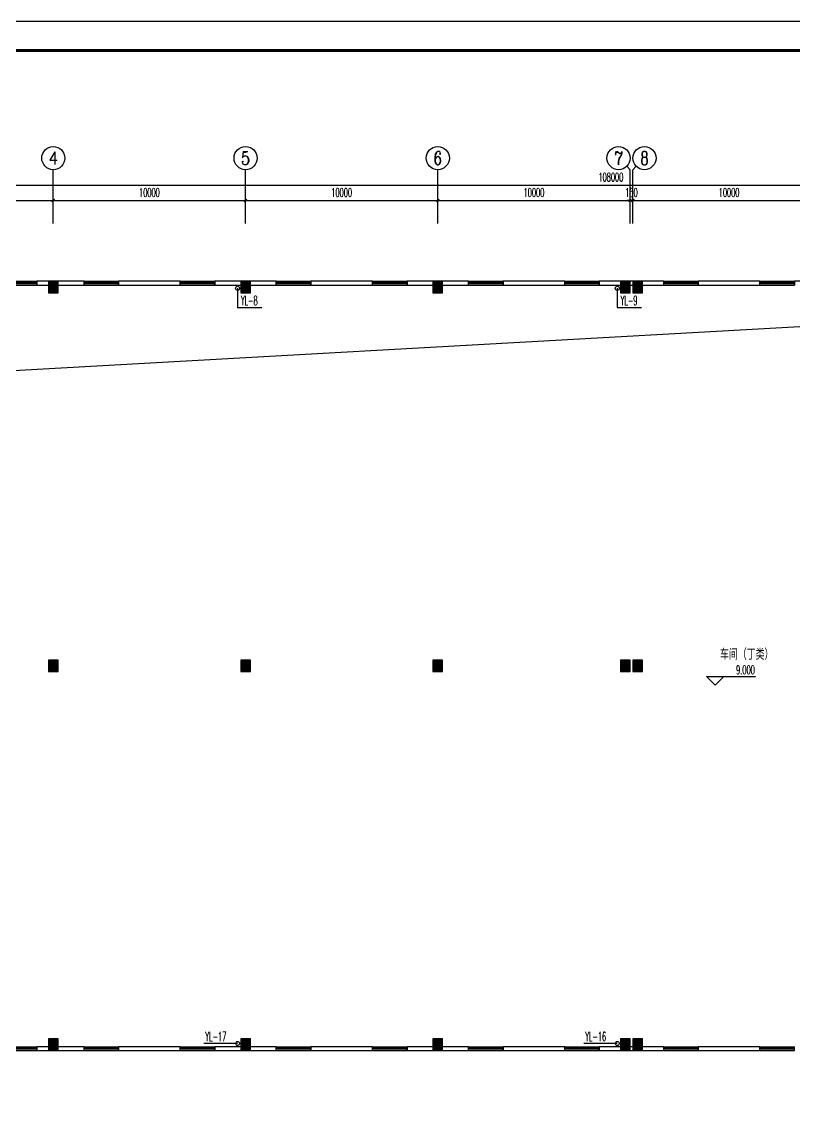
# Model space of a CAD drawing. Extents: x -620248 to 571765, y -684907 to -323071.
# Drawn here: x 288708 to 328910, y -398148 to -342104 of the extents above; entities that cross this region are included whole.
import ezdxf
from ezdxf.enums import TextEntityAlignment as Align

# ---------------------------------------------------------------- set-up
doc = ezdxf.new("R2010")
doc.units = 0
doc.header["$LTSCALE"] = 1000
doc.header["$MEASUREMENT"] = 0
doc.linetypes.add('DASH', pattern=[0.35, 0.25, -0.1])
for name, color, linetype in [('9', 9, 'Continuous'), ('AXIS', 3, 'Continuous'), ('AXIS_TEXT', 7, 'Continuous'), ('DIM_ELEV', 3, 'Continuous'), ('PUB_HATCH', 8, 'Continuous'), ('PUB_TITLE', 4, 'Continuous'), ('TWT_LEAD', 3, 'Continuous'), ('TWT_TEXT', 7, 'Continuous'), ('VPIPE-雨水', 222, 'DASH'), ('WALL', 7, 'Continuous'), ('WINDOW', 4, 'Continuous')]:
    doc.layers.add(name, color=color, linetype=linetype)
doc.styles.add('_TCH_AXIS', font='COMPLEX', dxfattribs={"bigfont": 'GBCBIG'})
doc.styles.add('_TCH_DIM', font='SIMPLEX.shx', dxfattribs={"width": 0.8, "bigfont": 'GBCBIG.shx'})
doc.styles.add('_TCH_DIM_T3', font='SIMPLEX.shx', dxfattribs={"width": 0.564706, "bigfont": 'GBCBIG.shx'})
doc.styles.add('COMPLEX', font='COMPLEX')
doc.styles.add('天正', font='SIMPLEX.shx', dxfattribs={"width": 0.7, "bigfont": 'HZTXT.shx'})
doc.dimstyles.new('_TCH_ARCH&&150', dxfattribs={"dimtxt": 446.25, "dimasz": 150, "dimexe": 375, "dimexo": 450, "dimgap": 189.375, "dimtad": 1, "dimdec": 0, "dimzin": 0, "dimdsep": 46, "dimtxsty": '_TCH_DIM_T3', "dimblk": 'ARCHTICK', "dimcen": 0.09, "dimclrt": 7, "dimazin": 2, "dimtfac": 1, "dimtdec": 0, "dimtix": 1, "dimtmove": 2, "dimatfit": 3, "dimfxl": 1, "dimtolj": 1, "dimtzin": 0, "dimarcsym": 0})

# ---------------------------------------------------------------- blocks, each defined once
blk = doc.blocks.new('A$C1dab9271')
at = {"layer": 'PUB_HATCH'}
for points in [[(31791, 43438), (32291, 43438), (32291, 44038), (31791, 44038)], [(41791, 43438), (42291, 43438), (42291, 44038), (41791, 44038)], [(51791, 43438), (52291, 43438), (52291, 44038), (51791, 44038)], [(61541, 43438), (62041, 43438), (62041, 44038), (61541, 44038)], [(62191, 43438), (62691, 43438), (62691, 44038), (62191, 44038)], [(31791, 23738), (32291, 23738), (32291, 24338), (31791, 24338)], [(41791, 23738), (42291, 23738), (42291, 24338), (41791, 24338)], [(51791, 23738), (52291, 23738), (52291, 24338), (51791, 24338)], [(61541, 23738), (62041, 23738), (62041, 24338), (61541, 24338)], [(62191, 23738), (62691, 23738), (62691, 24338), (62191, 24338)], [(31791, 4038), (32291, 4038), (32291, 4638), (31791, 4638)], [(41791, 4038), (42291, 4038), (42291, 4638), (41791, 4638)], [(51791, 4038), (52291, 4038), (52291, 4638), (51791, 4638)], [(61541, 4038), (62041, 4038), (62041, 4638), (61541, 4638)], [(62191, 4038), (62691, 4038), (62691, 4638), (62191, 4638)]]:
    blk.add_hatch(color=7, dxfattribs=at).paths.add_polyline_path(points)
at = {"layer": 'WALL'}
for points in [[(32291, 44038), (31791, 44038), (31791, 43438), (32291, 43438)], [(42291, 44038), (41791, 44038), (41791, 43438), (42291, 43438)], [(52291, 44038), (51791, 44038), (51791, 43438), (52291, 43438)], [(62041, 44038), (61541, 44038), (61541, 43438), (62041, 43438)], [(62691, 44038), (62191, 44038), (62191, 43438), (62691, 43438)], [(32291, 24338), (31791, 24338), (31791, 23738), (32291, 23738)], [(42291, 24338), (41791, 24338), (41791, 23738), (42291, 23738)], [(52291, 24338), (51791, 24338), (51791, 23738), (52291, 23738)], [(62041, 24338), (61541, 24338), (61541, 23738), (62041, 23738)], [(62691, 24338), (62191, 24338), (62191, 23738), (62691, 23738)], [(32291, 4638), (31791, 4638), (31791, 4038), (32291, 4038)], [(42291, 4638), (41791, 4638), (41791, 4038), (42291, 4038)], [(52291, 4638), (51791, 4638), (51791, 4038), (52291, 4038)], [(62041, 4638), (61541, 4638), (61541, 4038), (62041, 4038)], [(62691, 4638), (62191, 4638), (62191, 4038), (62691, 4038)]]:
    blk.add_lwpolyline(points, close=True, dxfattribs=at)
blk = doc.blocks.new('$TCHSYS$WIN2D')
for p, q in [((-0.5, 0.5), (0.5, 0.5)), ((-0.5, 0.5), (-0.5, -0.5)), ((0.5, 0.5), (0.5, -0.5)), ((0.5, 0.167), (-0.5, 0.167)), ((0.5, -0.167), (-0.5, -0.167)), ((-0.5, -0.5), (0.5, -0.5))]:
    blk.add_line(p, q)
blk = doc.blocks.new('_ArchTick')
at = {"color": 0, "linetype": 'ByBlock', "const_width": 0.4}
blk.add_lwpolyline([(-0.5, -0.5), (0.5, 0.5)], dxfattribs=at)
blk = doc.blocks.new('*D343')
at = {"layer": 'AXIS', "color": 0, "lineweight": -2, "transparency": 16777216}
for p, q in [((7700, 50450), (7700, 52375)), ((115700, 50450), (115700, 52375)), ((7700, 52000), (115700, 52000))]:
    blk.add_line(p, q, dxfattribs=at)
at = {"layer": 'Defpoints', "color": 0, "transparency": 16777216}
for p in [(115700, 52000), (7700, 50000), (115700, 50000)]:
    blk.add_point(p, dxfattribs=at)
at = {"layer": 'AXIS', "color": 0, "lineweight": -2, "transparency": 16777216, "xscale": 150, "yscale": 150, "zscale": 150, "rotation": 180}
blk.add_blockref('_ArchTick', (7700, 52000), dxfattribs=at)
at = {"layer": 'AXIS', "color": 0, "lineweight": -2, "transparency": 16777216, "xscale": 150, "yscale": 150, "zscale": 150}
blk.add_blockref('_ArchTick', (115700, 52000), dxfattribs=at)
at = {"layer": 'AXIS', "color": 7, "transparency": 16777216, "insert": (61700, 52413), "char_height": 446.2, "attachment_point": 5, "style": '_TCH_DIM_T3'}
blk.add_mtext('\\A1;108000', dxfattribs=at)
blk = doc.blocks.new('*D346')
at = {"layer": 'AXIS', "color": 0, "lineweight": -2, "transparency": 16777216}
for p, q in [((22700, 50450), (22700, 51575)), ((32700, 50450), (32700, 51575)), ((22700, 51200), (32700, 51200))]:
    blk.add_line(p, q, dxfattribs=at)
at = {"layer": 'Defpoints', "color": 0, "transparency": 16777216}
for p in [(32700, 51200), (22700, 50000), (32700, 50000)]:
    blk.add_point(p, dxfattribs=at)
at = {"layer": 'AXIS', "color": 0, "lineweight": -2, "transparency": 16777216, "xscale": 150, "yscale": 150, "zscale": 150, "rotation": 180}
blk.add_blockref('_ArchTick', (22700, 51200), dxfattribs=at)
at = {"layer": 'AXIS', "color": 0, "lineweight": -2, "transparency": 16777216, "xscale": 150, "yscale": 150, "zscale": 150}
blk.add_blockref('_ArchTick', (32700, 51200), dxfattribs=at)
at = {"layer": 'AXIS', "color": 7, "transparency": 16777216, "insert": (27700, 51613), "char_height": 446.2, "attachment_point": 5, "style": '_TCH_DIM_T3'}
blk.add_mtext('\\A1;10000', dxfattribs=at)
blk = doc.blocks.new('*D347')
at = {"layer": 'AXIS', "color": 0, "lineweight": -2, "transparency": 16777216}
for p, q in [((32700, 50450), (32700, 51575)), ((42700, 50450), (42700, 51575)), ((32700, 51200), (42700, 51200))]:
    blk.add_line(p, q, dxfattribs=at)
at = {"layer": 'Defpoints', "color": 0, "transparency": 16777216}
for p in [(42700, 51200), (32700, 50000), (42700, 50000)]:
    blk.add_point(p, dxfattribs=at)
at = {"layer": 'AXIS', "color": 0, "lineweight": -2, "transparency": 16777216, "xscale": 150, "yscale": 150, "zscale": 150, "rotation": 180}
blk.add_blockref('_ArchTick', (32700, 51200), dxfattribs=at)
at = {"layer": 'AXIS', "color": 0, "lineweight": -2, "transparency": 16777216, "xscale": 150, "yscale": 150, "zscale": 150}
blk.add_blockref('_ArchTick', (42700, 51200), dxfattribs=at)
at = {"layer": 'AXIS', "color": 7, "transparency": 16777216, "insert": (37700, 51613), "char_height": 446.2, "attachment_point": 5, "style": '_TCH_DIM_T3'}
blk.add_mtext('\\A1;10000', dxfattribs=at)
blk = doc.blocks.new('*D348')
at = {"layer": 'AXIS', "color": 0, "lineweight": -2, "transparency": 16777216}
for p, q in [((42700, 50450), (42700, 51575)), ((52700, 50450), (52700, 51575)), ((42700, 51200), (52700, 51200))]:
    blk.add_line(p, q, dxfattribs=at)
at = {"layer": 'Defpoints', "color": 0, "transparency": 16777216}
for p in [(52700, 51200), (42700, 50000), (52700, 50000)]:
    blk.add_point(p, dxfattribs=at)
at = {"layer": 'AXIS', "color": 0, "lineweight": -2, "transparency": 16777216, "xscale": 150, "yscale": 150, "zscale": 150, "rotation": 180}
blk.add_blockref('_ArchTick', (42700, 51200), dxfattribs=at)
at = {"layer": 'AXIS', "color": 0, "lineweight": -2, "transparency": 16777216, "xscale": 150, "yscale": 150, "zscale": 150}
blk.add_blockref('_ArchTick', (52700, 51200), dxfattribs=at)
at = {"layer": 'AXIS', "color": 7, "transparency": 16777216, "insert": (47700, 51613), "char_height": 446.2, "attachment_point": 5, "style": '_TCH_DIM_T3'}
blk.add_mtext('\\A1;10000', dxfattribs=at)
blk = doc.blocks.new('*D349')
at = {"layer": 'AXIS', "color": 0, "lineweight": -2, "transparency": 16777216}
for p, q in [((52700, 50450), (52700, 51575)), ((62700, 50450), (62700, 51575)), ((52700, 51200), (62700, 51200))]:
    blk.add_line(p, q, dxfattribs=at)
at = {"layer": 'Defpoints', "color": 0, "transparency": 16777216}
for p in [(62700, 51200), (52700, 50000), (62700, 50000)]:
    blk.add_point(p, dxfattribs=at)
at = {"layer": 'AXIS', "color": 0, "lineweight": -2, "transparency": 16777216, "xscale": 150, "yscale": 150, "zscale": 150, "rotation": 180}
blk.add_blockref('_ArchTick', (52700, 51200), dxfattribs=at)
at = {"layer": 'AXIS', "color": 0, "lineweight": -2, "transparency": 16777216, "xscale": 150, "yscale": 150, "zscale": 150}
blk.add_blockref('_ArchTick', (62700, 51200), dxfattribs=at)
at = {"layer": 'AXIS', "color": 7, "transparency": 16777216, "insert": (57700, 51613), "char_height": 446.2, "attachment_point": 5, "style": '_TCH_DIM_T3'}
blk.add_mtext('\\A1;10000', dxfattribs=at)
blk = doc.blocks.new('*D350')
at = {"layer": 'AXIS', "color": 0, "lineweight": -2, "transparency": 16777216}
for p, q in [((62700, 50450), (62700, 51575)), ((62850, 50450), (62850, 51575)), ((62700, 51200), (62550, 51200)), ((62700, 51200), (62850, 51200)), ((62850, 51200), (63000, 51200))]:
    blk.add_line(p, q, dxfattribs=at)
at = {"layer": 'Defpoints', "color": 0, "transparency": 16777216}
for p in [(62850, 51200), (62700, 50000), (62850, 50000)]:
    blk.add_point(p, dxfattribs=at)
at = {"layer": 'AXIS', "color": 0, "lineweight": -2, "transparency": 16777216, "xscale": 150, "yscale": 150, "zscale": 150}
blk.add_blockref('_ArchTick', (62700, 51200), dxfattribs=at)
at = {"layer": 'AXIS', "color": 0, "lineweight": -2, "transparency": 16777216, "xscale": 150, "yscale": 150, "zscale": 150, "rotation": 180}
blk.add_blockref('_ArchTick', (62850, 51200), dxfattribs=at)
at = {"layer": 'AXIS', "color": 7, "transparency": 16777216, "insert": (62775, 51613), "char_height": 446.2, "attachment_point": 5, "style": '_TCH_DIM_T3'}
blk.add_mtext('\\A1;150', dxfattribs=at)
blk = doc.blocks.new('*D351')
at = {"layer": 'AXIS', "color": 0, "lineweight": -2, "transparency": 16777216}
for p, q in [((62850, 50450), (62850, 51575)), ((72850, 50450), (72850, 51575)), ((62850, 51200), (72850, 51200))]:
    blk.add_line(p, q, dxfattribs=at)
at = {"layer": 'Defpoints', "color": 0, "transparency": 16777216}
for p in [(72850, 51200), (62850, 50000), (72850, 50000)]:
    blk.add_point(p, dxfattribs=at)
at = {"layer": 'AXIS', "color": 0, "lineweight": -2, "transparency": 16777216, "xscale": 150, "yscale": 150, "zscale": 150, "rotation": 180}
blk.add_blockref('_ArchTick', (62850, 51200), dxfattribs=at)
at = {"layer": 'AXIS', "color": 0, "lineweight": -2, "transparency": 16777216, "xscale": 150, "yscale": 150, "zscale": 150}
blk.add_blockref('_ArchTick', (72850, 51200), dxfattribs=at)
at = {"layer": 'AXIS', "color": 7, "transparency": 16777216, "insert": (67850, 51613), "char_height": 446.2, "attachment_point": 5, "style": '_TCH_DIM_T3'}
blk.add_mtext('\\A1;10000', dxfattribs=at)
blk = doc.blocks.new('_AXISO')
blk.add_circle((0, 0), 0.5)
at = {"layer": 'AXIS_TEXT', "style": 'COMPLEX', "width": 1.041667}
blk.add_attdef('A', text='', height=0.56, dxfattribs=at).set_placement((-0.25, -0.28), (0.25, -0.28), align=Align.FIT)
blk = doc.blocks.new('A$C06B3118E')
at = {"layer": '9'}
blk.add_lwpolyline([(22700, 7200), (28142, 42224.9), (109950, 46800)], dxfattribs=at)
at = {"layer": 'AXIS'}
for p, q in [((32700, 50000), (32700, 52800)), ((42700, 50000), (42700, 52800)), ((52700, 50000), (52700, 52800)), ((62524.3, 52975.7), (62700, 52800)), ((62700, 50000), (62700, 52800)), ((63025.7, 52975.7), (62850, 52800)), ((62850, 50000), (62850, 52800))]:
    blk.add_line(p, q, dxfattribs=at)
at = {"layer": 'DIM_ELEV'}
for p, q in [((67130.7, 25999.6), (66680.7, 26449.6)), ((66680.7, 26449.6), (69218, 26449.6)), ((67130.7, 25999.6), (67580.7, 26449.6))]:
    blk.add_line(p, q, dxfattribs=at)
at = {"layer": 'WALL'}
for p, q in [((34300, 47000), (31850, 47000)), ((31850, 47000), (31850, 46800)), ((31850, 46800), (34300, 46800)), ((34300, 46800), (34300, 47000)), ((39300, 47000), (36100, 47000)), ((36100, 47000), (36100, 46800)), ((36100, 46800), (39300, 46800)), ((39300, 46800), (39300, 47000)), ((44300, 47000), (41100, 47000)), ((41100, 47000), (41100, 46800)), ((41100, 46800), (44300, 46800)), ((44300, 46800), (44300, 47000)), ((49300, 47000), (46100, 47000)), ((46100, 47000), (46100, 46800)), ((46100, 46800), (49300, 46800)), ((49300, 46800), (49300, 47000)), ((54300, 47000), (51100, 47000)), ((51100, 47000), (51100, 46800)), ((51100, 46800), (54300, 46800)), ((54300, 46800), (54300, 47000)), ((59300, 47000), (56100, 47000)), ((56100, 47000), (56100, 46800)), ((56100, 46800), (59300, 46800)), ((59300, 46800), (59300, 47000)), ((64450, 47000), (61100, 47000)), ((61100, 47000), (61100, 46800)), ((61100, 46800), (64450, 46800)), ((64450, 46800), (64450, 47000)), ((69450, 47000), (66250, 47000)), ((66250, 47000), (66250, 46800)), ((66250, 46800), (69450, 46800)), ((69450, 46800), (69450, 47000)), ((74450, 47000), (71250, 47000)), ((71250, 47000), (71250, 46800)), ((34300, 7200), (31850, 7200)), ((31850, 7200), (31850, 7000)), ((31850, 7000), (34300, 7000)), ((34300, 7000), (34300, 7200)), ((39300, 7200), (36100, 7200)), ((36100, 7200), (36100, 7000)), ((36100, 7000), (39300, 7000)), ((39300, 7000), (39300, 7200)), ((44300, 7200), (41100, 7200)), ((41100, 7200), (41100, 7000)), ((41100, 7000), (44300, 7000)), ((44300, 7000), (44300, 7200)), ((49300, 7200), (46100, 7200)), ((46100, 7200), (46100, 7000)), ((46100, 7000), (49300, 7000)), ((49300, 7000), (49300, 7200)), ((54300, 7200), (51100, 7200)), ((51100, 7200), (51100, 7000)), ((51100, 7000), (54300, 7000)), ((54300, 7000), (54300, 7200)), ((59300, 7200), (56100, 7200)), ((56100, 7200), (56100, 7000)), ((56100, 7000), (59300, 7000)), ((59300, 7000), (59300, 7200)), ((64450, 7200), (61100, 7200)), ((61100, 7200), (61100, 7000)), ((61100, 7000), (64450, 7000)), ((64450, 7000), (64450, 7200)), ((69450, 7200), (66250, 7200)), ((66250, 7200), (66250, 7000)), ((66250, 7000), (69450, 7000)), ((69450, 7000), (69450, 7200))]:
    blk.add_line(p, q, dxfattribs=at)
blk.add_blockref('A$C1dab9271', (658.7, 2962.4))
at = {"layer": 'AXIS'}
ref = blk.add_blockref('_AXISO', (32700, 53400), dxfattribs=dict(at, xscale=1200, yscale=1200, zscale=1200))
ref.add_attrib('A', '4', dxfattribs={"layer": 'AXIS_TEXT', "height": 668.2, "style": '_TCH_AXIS'}).set_placement((32445.5, 53065.9), (32954.5, 53065.9), align=Align.FIT)
ref = blk.add_blockref('_AXISO', (42700, 53400), dxfattribs=dict(at, xscale=1200, yscale=1200, zscale=1200))
ref.add_attrib('A', '5', dxfattribs={"layer": 'AXIS_TEXT', "height": 698.9, "style": '_TCH_AXIS'}).set_placement((42467, 53050.5), (42933, 53050.5), align=Align.FIT)
ref = blk.add_blockref('_AXISO', (52700, 53400), dxfattribs=dict(at, xscale=1200, yscale=1200, zscale=1200))
ref.add_attrib('A', '6', dxfattribs={"layer": 'AXIS_TEXT', "height": 698.9, "style": '_TCH_AXIS'}).set_placement((52467, 53050.5), (52933, 53050.5), align=Align.FIT)
ref = blk.add_blockref('_AXISO', (62100, 53400), dxfattribs=dict(at, xscale=1200, yscale=1200, zscale=1200))
ref.add_attrib('A', '7', dxfattribs={"layer": 'AXIS_TEXT', "height": 698.9, "style": '_TCH_AXIS'}).set_placement((61867, 53050.5), (62333, 53050.5), align=Align.FIT)
ref = blk.add_blockref('_AXISO', (63450, 53400), dxfattribs=dict(at, xscale=1200, yscale=1200, zscale=1200))
ref.add_attrib('A', '8', dxfattribs={"layer": 'AXIS_TEXT', "height": 698.9, "style": '_TCH_AXIS'}).set_placement((63217, 53050.5), (63683, 53050.5), align=Align.FIT)
at = {"layer": 'WINDOW', "xscale": -1800, "yscale": 200, "zscale": -1800, "rotation": 180.0000000000297}
for p in [(30950, 46900), (35200, 46900), (40200, 46900), (45200, 46900), (50200, 46900), (55200, 46900), (60200, 46900), (65350, 46900), (70350, 46900), (30950, 7100), (35200, 7100), (40200, 7100), (45200, 7100), (50200, 7100), (55200, 7100), (60200, 7100), (65350, 7100), (70350, 7100)]:
    blk.add_blockref('$TCHSYS$WIN2D', p, dxfattribs=at)
at = {"layer": 'DIM_ELEV', "color": 7, "style": '天正', "width": 0.525}
blk.add_text('9.000', height=456, dxfattribs=at).set_placement((68215.4, 26563.6))
at = {"layer": 'TWT_TEXT', "style": '_TCH_DIM', "width": 0.8}
blk.add_text('车间（丁类）', height=578.72, dxfattribs=at).set_placement((67378.3, 27314.6))
at = {"layer": 'AXIS'}
for p1, p2, distance, picture, middle in [((7700, 50000), (115700, 50000), 2000, '*D343', (61700, 52412.5)), ((22700, 50000), (32700, 50000), 1200, '*D346', (27700, 51612.5)), ((32700, 50000), (42700, 50000), 1200, '*D347', (37700, 51612.5)), ((42700, 50000), (52700, 50000), 1200, '*D348', (47700, 51612.5)), ((52700, 50000), (62700, 50000), 1200, '*D349', (57700, 51612.5)), ((62700, 50000), (62850, 50000), 1200, '*D350', (62775, 51612.5)), ((62850, 50000), (72850, 50000), 1200, '*D351', (67850, 51612.5))]:
    dim = blk.add_aligned_dim(p1=p1, p2=p2, distance=distance, dimstyle='_TCH_ARCH&&150', dxfattribs=at)
    dim.commit()
    dim.dimension.update_dxf_attribs({"geometry": picture, "text_midpoint": middle})

msp = doc.modelspace()

# ---------------------------------------------------------------- linework, layer by layer
at = {"layer": 'PUB_TITLE'}
msp.add_lwpolyline([(248783.7, -431203.7), (406433.7, -431203.7), (406433.7, -342103.7), (248783.7, -342103.7)], close=True, dxfattribs=at)
at = {"layer": 'PUB_TITLE', "const_width": 150}
msp.add_lwpolyline([(252533.7, -429703.7), (404933.7, -429703.7), (404933.7, -343603.7), (252533.7, -343603.7)], close=True, dxfattribs=at)
at = {"layer": 'TWT_LEAD'}
for p, q in [((299944.2, -355970.4), (299944.2, -356967.1)), ((319694.2, -355970.4), (319694.2, -356967.1)), ((299944.2, -356967.1), (301205.9, -356967.1)), ((319694.2, -356967.1), (320955.9, -356967.1)), ((299458.1, -395239.4), (298196.5, -395239.4)), ((299944.2, -395239.4), (299458.1, -395239.4)), ((319208.1, -395239.4), (317946.5, -395239.4)), ((319694.2, -395239.4), (319208.1, -395239.4))]:
    msp.add_line(p, q, dxfattribs=at)
at = {"layer": 'VPIPE-雨水', "linetype": 'Continuous'}
for centre in [(299944.2, -355970.4), (319694.2, -355970.4), (299944.2, -395239.4), (319694.2, -395239.4)]:
    msp.add_circle(centre, 105, dxfattribs=at)

# ---------------------------------------------------------------- block references
at = {"layer": 'WALL'}
msp.add_blockref('A$C06B3118E', (257659.7, -402604.9), dxfattribs=at)

# ---------------------------------------------------------------- texts
at = {"layer": 'TWT_LEAD', "color": 7, "style": '天正', "width": 0.525}
for s, p in [('YL-8', (300113.1, -356847.1)), ('YL-9', (319869.1, -356847.1)), ('YL-17', (298269.3, -395119.4)), ('YL-16', (318025.3, -395119.4))]:
    msp.add_text(s, height=480, dxfattribs=at).set_placement(p)

doc.saveas('drawing.dxf')
